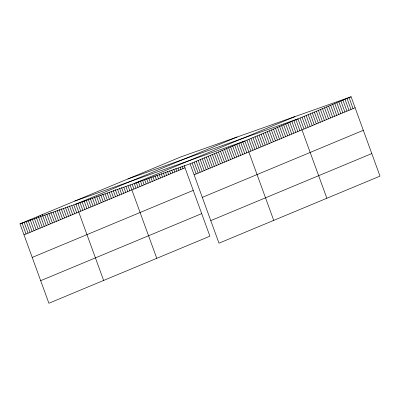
<?xml version="1.0" encoding="UTF-8"?>
<svg xmlns="http://www.w3.org/2000/svg" width="400" height="400" viewBox="0 0 400 400"><rect width="100%" height="100%" fill="white"/><g stroke="black" fill="none" stroke-linecap="round" stroke-linejoin="round"><path stroke-width="0.6" d="M184.175 165.495L209.91 236.19L48.89 303.24L20 223.87L181.02 156.82L351.11 96.76L380 176.13L218.98 243.18L190.09 163.81L351.11 96.76M76.13 204.05L237.15 137M133.96 183.63L294.98 116.58M24 234.855L185.02 167.805M194.09 174.795L355.11 107.745M32.215 257.42L193.23 190.375M202.305 197.365L363.325 130.315M40.675 280.675L201.695 213.625M210.77 220.615L371.785 153.565M127.885 178.945L297.975 118.885L326.865 198.26M74.745 201.07L244.84 141.01L273.73 220.385M20 223.87L190.09 163.81M349.07 97.61L353.065 108.6M347.025 98.46L351.025 109.45M344.98 99.315L348.98 110.3M342.935 100.165L346.935 111.15M340.895 101.015L344.89 112M338.85 101.865L342.85 112.855M336.805 102.715L340.805 113.705M334.76 103.57L338.76 114.555M332.72 104.42L336.715 115.405M330.675 105.27L334.675 116.255M328.63 106.12L332.63 117.11M326.585 106.97L330.585 117.96M324.545 107.825L328.54 118.81M322.5 108.675L326.5 119.66M320.455 109.525L324.455 120.51M318.41 110.375L322.41 121.365M316.37 111.225L320.365 122.215M314.325 112.08L318.325 123.065M312.28 112.93L316.28 123.915M310.235 113.78L314.235 124.765M308.195 114.63L312.19 125.62M306.15 115.48L310.15 126.47M304.105 116.335L308.105 127.32M302.06 117.185L306.06 128.17M300.02 118.035L304.02 129.02M295.93 119.735L299.93 130.725M293.89 120.59L297.885 131.575M291.845 121.44L295.845 132.425M289.8 122.29L293.8 133.275M287.755 123.14L291.755 134.13M285.715 123.99L289.71 134.98M283.67 124.845L287.67 135.83M281.625 125.695L285.625 136.68M279.58 126.545L283.58 137.53M277.54 127.395L281.535 138.385M275.495 128.245L279.495 139.235M273.45 129.1L277.45 140.085M271.405 129.95L275.405 140.935M269.365 130.8L273.36 141.785M267.32 131.65L271.32 142.64M265.275 132.5L269.275 143.49M263.23 133.355L267.23 144.34M261.19 134.205L265.185 145.19M259.145 135.055L263.145 146.04M257.1 135.905L261.1 146.895M255.055 136.755L259.055 147.745M253.015 137.61L257.01 148.595M250.97 138.46L254.97 149.445M248.925 139.31L252.925 150.295M246.885 140.16L250.88 151.15M242.81 141.855L246.81 152.845M240.785 142.7L244.78 153.69M238.755 143.545L242.755 154.53M236.73 144.39L240.725 155.375M234.7 145.235L238.7 156.22M232.675 146.08L236.67 157.065M230.645 146.925L234.645 157.91M228.62 147.765L232.615 158.755M226.59 148.61L230.59 159.6M224.56 149.455L228.56 160.44M222.535 150.3L226.535 161.285M220.505 151.145L224.505 162.13M218.48 151.99L222.48 162.975M216.45 152.835L220.45 163.82M214.425 153.675L218.425 164.665M212.395 154.52L216.395 165.51M210.37 155.365L214.37 166.355M208.34 156.21L212.34 167.195M206.315 157.055L210.31 168.04M204.285 157.9L208.285 168.885M202.26 158.745L206.255 169.73M200.23 159.585L204.23 170.575M198.205 160.43L202.2 171.42M196.175 161.275L200.175 172.265M194.15 162.12L198.145 173.105M192.12 162.965L196.12 173.95M182.13 166.345L182.975 168.66M180.09 167.195L180.93 169.51M178.045 168.045L178.885 170.36M175.79 168.32L176.845 171.21M173.745 169.17L174.8 172.06M171.705 170.02L172.755 172.915M169.66 170.87L170.71 173.765M167.405 171.145L168.67 174.615M165.36 171.995L166.625 175.465M163.32 172.845L164.58 176.315M161.275 173.7L162.535 177.17M159.23 174.55L160.495 178.02M156.975 174.82L158.45 178.87M154.935 175.675L156.405 179.72M152.89 176.525L154.36 180.57M150.845 177.375L152.32 181.425M148.8 178.225L150.275 182.275M146.76 179.075L148.23 183.125M144.505 179.35L146.185 183.975M142.46 180.2L144.145 184.825M140.415 181.05L142.1 185.68M138.375 181.905L140.055 186.53M136.33 182.755L138.015 187.38M134.285 183.605L135.97 188.23M132.24 184.455L133.925 189.08M129.985 184.73L156.77 258.315M127.945 185.58L129.84 190.785M125.9 186.43L127.795 191.635M123.855 187.28L125.75 192.485M121.6 187.555L123.705 193.335M119.56 188.405L121.665 194.19M117.515 189.255L119.62 195.04M115.26 189.53L117.575 195.89M113.215 190.38L115.53 196.74M111.175 191.23L113.49 197.59M109.13 192.08L111.445 198.445M107.085 192.935L109.4 199.295M105.04 193.785L107.355 200.145M102.79 194.055L105.315 200.995M100.745 194.91L103.27 201.845M98.7 195.76L101.225 202.7M96.655 196.61L99.18 203.55M94.615 197.46L97.14 204.4M92.57 198.31L95.095 205.25M90.315 198.585L93.05 206.1M88.27 199.435L91.005 206.955M86.23 200.285L88.965 207.805M84.185 201.135L86.92 208.655M82.14 201.99L84.875 209.505M80.095 202.84L82.835 210.355M77.84 203.11L80.79 211.21M75.8 203.965L103.635 280.445M73.77 204.81L76.72 212.905M71.745 205.65L74.69 213.745M69.505 205.92L72.66 214.59M67.48 206.76L70.635 215.435M65.45 207.605L68.605 216.28M63.42 208.45L66.58 217.125M61.185 208.715L64.55 217.97M59.155 209.56L62.525 218.815M57.13 210.405L60.495 219.66M55.1 211.25L58.47 220.5M53.075 212.095L56.44 221.345M50.835 212.36L54.415 222.19M48.81 213.205L52.385 223.035M46.78 214.05L50.36 223.88M44.755 214.895L48.33 224.725M42.305 214.58L46.305 225.57M40.275 215.425L44.275 226.41M38.25 216.27L42.25 227.255M36.43 217.69L40.22 228.1M34.405 218.535L38.19 228.945M32.375 219.38L36.165 229.79M30.14 219.645L34.135 230.635M28.11 220.49L32.11 231.48M26.085 221.335L30.08 232.32M24.055 222.18L28.055 233.165M22.03 223.025L26.025 234.01"/></g></svg>
